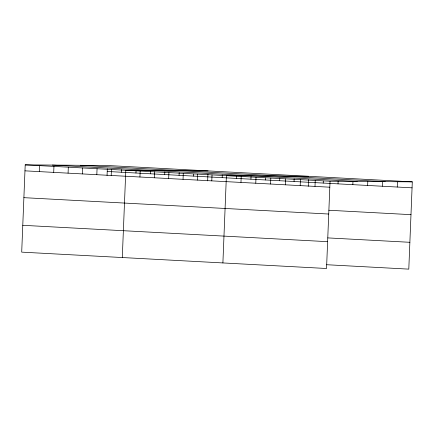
<?xml version="1.0" encoding="UTF-8"?>
<svg xmlns="http://www.w3.org/2000/svg" width="434" height="434" viewBox="0 0 434 434"><rect width="100%" height="100%" fill="white"/><g stroke="black" fill="none" stroke-linecap="round" stroke-linejoin="round"><path stroke-width="0.65" d="M412.3 181.862L107.458 165.5L25.205 164.866L21.7 252.138L326.542 268.5L330.046 181.233L412.3 181.862L408.795 269.134L326.688 264.724M39.337 171.609L39.575 165.642M53.707 172.379L53.946 166.412M68.078 173.15L68.317 167.182M82.449 173.92L82.688 167.953M96.82 174.696L97.059 168.728M107.057 175.488L107.328 168.815M111.191 175.466L111.43 169.499M121.591 172.238L121.699 169.585M122.296 257.536L125.8 170.269L208.06 170.898M135.961 173.009L136.043 171.018M139.932 177.007L140.171 171.039M150.332 173.779L150.441 171.126M154.303 177.783L154.542 171.81M164.703 174.555L164.811 171.902M168.674 178.553L168.913 172.586M179.074 175.325L179.182 172.672M183.045 179.323L183.284 173.356M193.445 176.096L193.526 174.105M197.416 180.094L197.66 174.126M207.658 180.891L207.924 174.213M211.787 180.864L212.031 174.897M222.186 177.636L222.295 174.989M222.897 262.939L226.402 175.672L308.655 176.302M236.557 178.412L236.666 175.759M240.968 182.432L241.206 176.464M250.928 179.182L251.036 176.529M255.772 183.229L256.011 177.262M265.304 179.953L265.38 177.962M270.577 184.021L270.821 178.054M279.675 180.723L279.778 178.07M285.388 184.819L285.626 178.851M294.046 181.499L294.149 178.846M300.192 185.611L300.431 179.643M308.254 186.294L308.52 179.616M314.997 186.408L315.236 180.441M323.221 183.061L323.303 181.076M338.026 183.859L338.135 181.206M352.837 184.651L352.967 181.336M367.641 185.448L367.799 181.472M382.446 186.24L382.636 181.602M397.256 187.038L397.468 181.732M80.317 165.289L385.153 181.656M52.351 165.077L357.187 181.445M25.205 164.866L330.046 181.233M107.22 171.468L412.061 187.835M24.966 170.839L329.807 187.2M328.874 210.251L410.982 214.662M23.886 197.665L328.728 214.033M327.762 237.897L409.875 242.302M22.78 225.306L327.616 241.673"/></g></svg>
